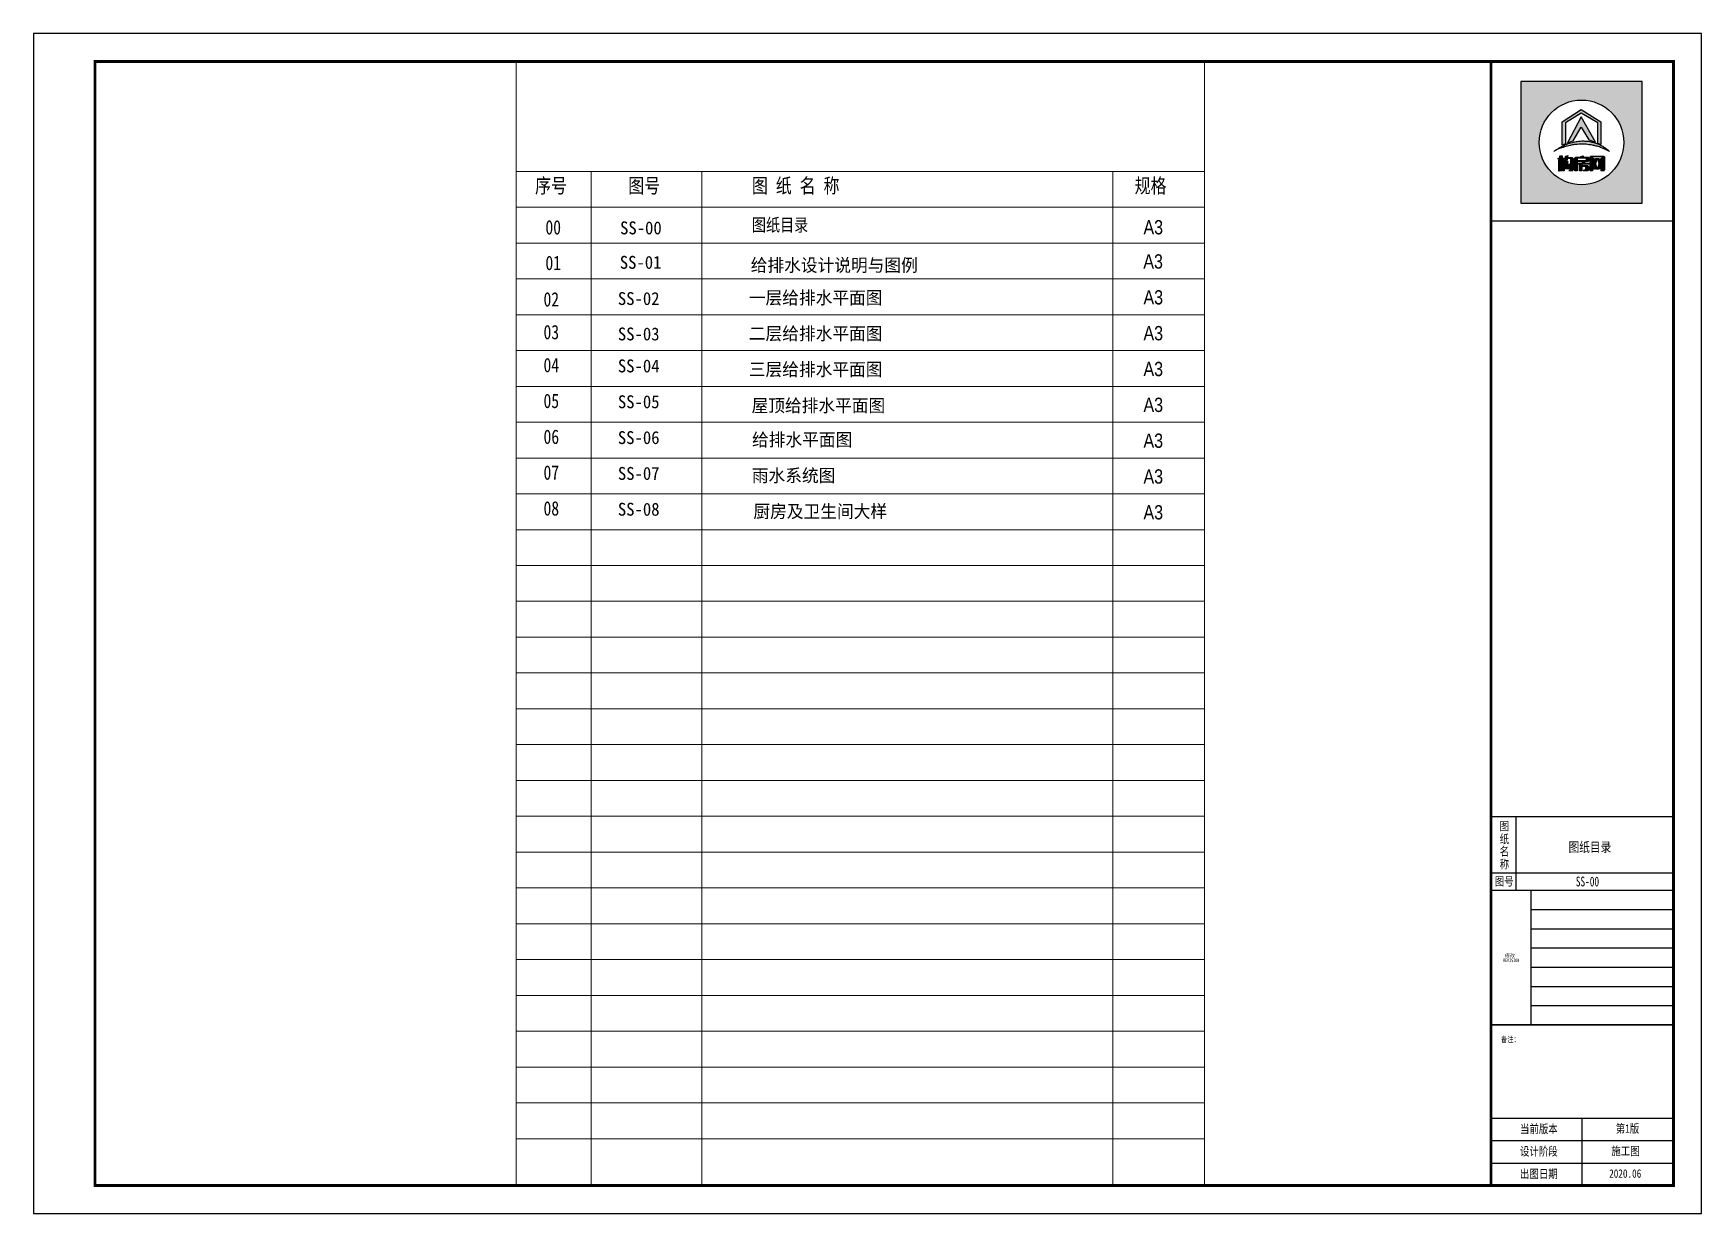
# Model space of a CAD drawing. Header units: millimetres. Extents: x -807114 to -50119, y -468455 to -61603.
# Drawn here: x -411661 to -375195, y -237099 to -211314 of the extents above; entities that cross this region are included whole.
import ezdxf
from ezdxf.enums import TextEntityAlignment as Align

# ---------------------------------------------------------------- set-up
doc = ezdxf.new("R2010")
doc.units = ezdxf.units.MM
doc.header["$LTSCALE"] = 1000
for name, color, linetype in [('PUB_TEXT', 3, 'Continuous'), ('PUB_TITLE', 4, 'Continuous'), ('建-文字', 7, 'Continuous'), ('标注', 7, 'Continuous'), ('标注1', 7, 'Continuous')]:
    doc.layers.add(name, color=color, linetype=linetype)
doc.styles.add('style2', font='', dxfattribs={"width": 0.8, "height": 250})
doc.styles.add('uni-黑体', font='simhei.ttf')
doc.styles.add('ZDBOX', font='simsun.ttc', dxfattribs={"width": 0.7})
doc.styles.add('宋体', font='simsun.ttc', dxfattribs={"width": 0.8})
doc.styles.get('style2').set_extended_font_data('SimSun')

# ---------------------------------------------------------------- blocks, each defined once
blk = doc.blocks.new('sadasfafa')
h = blk.add_hatch(color=252)
h.dxf.hatch_style = 1
h.paths.add_polyline_path([(1853311, -2488040), (1853311, -2490368), (1855639, -2490368), (1855639, -2488040)])
h.paths.add_polyline_path([(1855286, -2489204, 1), (1853664, -2489204, 1)], flags=16)
edge = h.paths.add_edge_path(flags=0)
edge.add_spline(control_points=[(1853945, -2489376), (1853935, -2489385), (1854022, -2489327), (1854064, -2489324), (1854178, -2489280), (1854273, -2489257), (1854375, -2489242), (1854470, -2489236), (1854555, -2489239), (1854630, -2489250), (1854700, -2489259), (1854781, -2489280), (1854854, -2489303), (1854917, -2489335), (1854967, -2489354), (1854993, -2489368), (1855014, -2489382), (1854982, -2489354), (1854965, -2489332), (1854910, -2489297), (1854854, -2489260), (1854784, -2489234), (1854713, -2489206), (1854640, -2489189), (1854569, -2489179), (1854497, -2489176), (1854414, -2489178), (1854321, -2489198), (1854229, -2489222), (1854147, -2489257), (1854080, -2489292), (1854021, -2489325), (1853977, -2489352), (1853953, -2489369), (1853945, -2489376)], knot_values=[0, 0, 0, 0, 114.670179, 423.637006, 763.89867, 1083.683754, 1343.405239, 1688.07646, 1952.326814, 2113.699055, 2375.693807, 2595.188681, 2872.839541, 3068.155951, 3238.592156, 3348.056762, 3361.095167, 3431.805845, 3527.265261, 3733.200323, 3952.805082, 4160.23278, 4398.128766, 4650.488133, 4837.16968, 5050.428326, 5308.684497, 5588.159898, 5913.430939, 6163.12325, 6398.139207, 6601.625078, 6772.549769, 6871.149972, 6871.149972, 6871.149972, 6871.149972], degree=3, periodic=1)
h.paths.add_polyline_path([(1854530, -2489580), (1854534, -2489580), (1854534, -2489603), (1854618, -2489603), (1854618, -2489621), (1854481, -2489621), (1854481, -2489650), (1854589, -2489650), (1854599, -2489656), (1854606, -2489666), (1854606, -2489733), (1854600, -2489742), (1854590, -2489750), (1854506, -2489750), (1854514, -2489740), (1854518, -2489731), (1854552, -2489731), (1854558, -2489728), (1854560, -2489721), (1854560, -2489675), (1854558, -2489670), (1854553, -2489667), (1854481, -2489667), (1854481, -2489750), (1854436, -2489750), (1854436, -2489626), (1854433, -2489621), (1854406, -2489621), (1854406, -2489603), (1854488, -2489603), (1854488, -2489590)], flags=0)
h.paths.add_polyline_path([(1854486, -2489468), (1854506, -2489461), (1854506, -2489485), (1854510, -2489489), (1854601, -2489489), (1854609, -2489494), (1854615, -2489502), (1854615, -2489556), (1854607, -2489564), (1854599, -2489569), (1854401, -2489569), (1854394, -2489573), (1854394, -2489750), (1854349, -2489750), (1854349, -2489504), (1854355, -2489495), (1854367, -2489489), (1854462, -2489489), (1854462, -2489474)], flags=0)
h.paths.add_polyline_path([(1854394, -2489554), (1854394, -2489512), (1854404, -2489506), (1854562, -2489506), (1854570, -2489513), (1854570, -2489554)], flags=0)
h.paths.add_polyline_path([(1854214, -2489569), (1854203, -2489632), (1854193, -2489683), (1854194, -2489689), (1854218, -2489689), (1854220, -2489683), (1854214, -2489633), (1854254, -2489614), (1854263, -2489686), (1854263, -2489700), (1854255, -2489709), (1854159, -2489709), (1854150, -2489702), (1854148, -2489692), (1854173, -2489569)], flags=0)
h.paths.add_polyline_path([(1854187, -2489466), (1854213, -2489458), (1854207, -2489496), (1854296, -2489496), (1854305, -2489498), (1854312, -2489505), (1854314, -2489513), (1854314, -2489733), (1854310, -2489741), (1854301, -2489750), (1854231, -2489750), (1854238, -2489741), (1854243, -2489730), (1854261, -2489730), (1854268, -2489727), (1854270, -2489720), (1854270, -2489531), (1854270, -2489526), (1854267, -2489521), (1854260, -2489516), (1854202, -2489516), (1854201, -2489534), (1854196, -2489558), (1854150, -2489558), (1854159, -2489535), (1854165, -2489504), (1854167, -2489471)], flags=0)
h.paths.add_polyline_path([(1854140, -2489544), (1854140, -2489750), (1854114, -2489750), (1854114, -2489544)], flags=0)
h.paths.add_polyline_path([(1854056, -2489544), (1854053, -2489750), (1854031, -2489750), (1854031, -2489544)], flags=0)
h.paths.add_polyline_path([(1854107, -2489459), (1854107, -2489508), (1854139, -2489508), (1854139, -2489527), (1854107, -2489527), (1854107, -2489750), (1854062, -2489750), (1854062, -2489527), (1854029, -2489527), (1854029, -2489508), (1854062, -2489508), (1854062, -2489459)], flags=0)
h.paths.add_polyline_path([(1854209, -2489211), (1854471, -2488714), (1854743, -2489200), (1854618, -2489155), (1854470, -2488913), (1854318, -2489172)], flags=0)
h.paths.add_polyline_path([(1854102, -2488808), (1854470, -2488575), (1854848, -2488810), (1854848, -2489247), (1854790, -2489223), (1854790, -2488832), (1854471, -2488643), (1854168, -2488829), (1854168, -2489231), (1854102, -2489257)], flags=0)
h.paths.add_polyline_path([(1854685, -2489750), (1854641, -2489750), (1854641, -2489488), (1854641, -2489484), (1854646, -2489475), (1854656, -2489467), (1854898, -2489467), (1854907, -2489471), (1854916, -2489478), (1854916, -2489731), (1854908, -2489743), (1854902, -2489750), (1854847, -2489750), (1854858, -2489732), (1854866, -2489731), (1854869, -2489724), (1854869, -2489718), (1854867, -2489718), (1854836, -2489718), (1854826, -2489684), (1854814, -2489718), (1854746, -2489718), (1854736, -2489684), (1854722, -2489718), (1854689, -2489718), (1854689, -2489709), (1854691, -2489709), (1854720, -2489621), (1854685, -2489512)], flags=0)
h.paths.add_polyline_path([(1854779, -2489518), (1854809, -2489621), (1854781, -2489709), (1854777, -2489709), (1854750, -2489621), (1854775, -2489518)], flags=0)
h = blk.add_hatch(color=7)
h.dxf.hatch_style = 1
h.paths.add_polyline_path([(1854102, -2489257), (1854168, -2489231), (1854168, -2488829), (1854471, -2488643), (1854790, -2488832), (1854790, -2489223), (1854848, -2489247), (1854848, -2488810), (1854470, -2488575), (1854102, -2488808)])
h = blk.add_hatch(color=7)
h.dxf.hatch_style = 1
h.paths.add_polyline_path([(1854318, -2489172), (1854470, -2488913), (1854618, -2489155), (1854743, -2489200), (1854471, -2488714), (1854209, -2489211)])
h = blk.add_hatch(color=7)
h.dxf.hatch_style = 1
edge = h.paths.add_edge_path()
edge.add_spline(control_points=[(1853945, -2489376), (1853953, -2489369), (1853977, -2489352), (1854021, -2489325), (1854080, -2489292), (1854147, -2489257), (1854229, -2489222), (1854321, -2489198), (1854414, -2489178), (1854497, -2489176), (1854569, -2489179), (1854640, -2489189), (1854713, -2489206), (1854784, -2489234), (1854854, -2489260), (1854910, -2489297), (1854965, -2489332), (1854982, -2489354), (1855014, -2489382), (1854993, -2489368), (1854967, -2489354), (1854917, -2489335), (1854854, -2489303), (1854781, -2489280), (1854700, -2489259), (1854630, -2489250), (1854555, -2489239), (1854470, -2489236), (1854375, -2489242), (1854273, -2489257), (1854178, -2489280), (1854064, -2489324), (1854022, -2489327), (1853935, -2489385), (1853945, -2489376)], knot_values=[0, 0, 0, 0, 98.600203, 269.524894, 473.010766, 708.026723, 957.719033, 1282.990074, 1562.465475, 1820.721647, 2033.980292, 2220.661839, 2473.021206, 2710.917192, 2918.34489, 3137.949649, 3343.884711, 3439.344127, 3510.054805, 3523.09321, 3632.557816, 3802.994021, 3998.310431, 4275.961291, 4495.456165, 4757.450917, 4918.823158, 5183.073513, 5527.744733, 5787.466218, 6107.251302, 6447.512966, 6756.479793, 6871.149972, 6871.149972, 6871.149972, 6871.149972], degree=3, periodic=1)
h = blk.add_hatch(color=7)
h.dxf.hatch_style = 1
h.paths.add_polyline_path([(1854062, -2489459), (1854062, -2489508), (1854029, -2489508), (1854029, -2489527), (1854062, -2489527), (1854062, -2489750), (1854107, -2489750), (1854107, -2489527), (1854139, -2489527), (1854139, -2489508), (1854107, -2489508), (1854107, -2489459)])
h = blk.add_hatch(color=7)
h.dxf.hatch_style = 1
h.paths.add_polyline_path([(1854167, -2489471), (1854165, -2489504), (1854159, -2489535), (1854150, -2489558), (1854196, -2489558), (1854201, -2489534), (1854202, -2489516), (1854260, -2489516), (1854267, -2489521), (1854270, -2489526), (1854270, -2489531), (1854270, -2489720), (1854268, -2489727), (1854261, -2489730), (1854243, -2489730), (1854238, -2489741), (1854231, -2489750), (1854301, -2489750), (1854310, -2489741), (1854314, -2489733), (1854314, -2489513), (1854312, -2489505), (1854305, -2489498), (1854296, -2489496), (1854207, -2489496), (1854213, -2489458), (1854187, -2489466)])
h = blk.add_hatch(color=7)
h.dxf.hatch_style = 1
h.paths.add_polyline_path([(1854462, -2489474), (1854462, -2489489), (1854367, -2489489), (1854355, -2489495), (1854349, -2489504), (1854349, -2489750), (1854394, -2489750), (1854394, -2489573), (1854401, -2489569), (1854599, -2489569), (1854607, -2489564), (1854615, -2489556), (1854615, -2489502), (1854609, -2489494), (1854601, -2489489), (1854510, -2489489), (1854506, -2489485), (1854506, -2489461), (1854486, -2489468)])
h.paths.add_polyline_path([(1854394, -2489554), (1854394, -2489512), (1854404, -2489506), (1854562, -2489506), (1854570, -2489513), (1854570, -2489554)], flags=16)
h = blk.add_hatch(color=7)
h.dxf.hatch_style = 1
h.paths.add_polyline_path([(1854685, -2489512), (1854685, -2489493), (1854693, -2489483), (1854862, -2489483), (1854869, -2489491), (1854869, -2489724), (1854866, -2489731), (1854858, -2489732), (1854847, -2489750), (1854902, -2489750), (1854908, -2489743), (1854916, -2489731), (1854916, -2489478), (1854907, -2489471), (1854898, -2489467), (1854656, -2489467), (1854646, -2489475), (1854641, -2489484), (1854641, -2489488), (1854641, -2489750), (1854685, -2489750)])
h = blk.add_hatch(color=7)
h.dxf.hatch_style = 1
h.paths.add_polyline_path([(1854866, -2489709), (1854840, -2489621), (1854866, -2489512), (1854836, -2489512), (1854824, -2489558), (1854808, -2489512), (1854745, -2489512), (1854734, -2489557), (1854719, -2489512), (1854689, -2489512), (1854720, -2489621), (1854691, -2489709), (1854689, -2489709), (1854689, -2489710), (1854689, -2489718), (1854722, -2489718), (1854736, -2489684), (1854746, -2489718), (1854814, -2489718), (1854826, -2489684), (1854836, -2489718), (1854867, -2489718), (1854867, -2489709)])
h.paths.add_polyline_path([(1854779, -2489518), (1854809, -2489621), (1854781, -2489709), (1854777, -2489709), (1854750, -2489621), (1854775, -2489518)], flags=16)
h = blk.add_hatch(color=7)
h.dxf.hatch_style = 1
h.paths.add_polyline_path([(1854031, -2489544), (1854031, -2489750), (1854053, -2489750), (1854056, -2489544)])
h = blk.add_hatch(color=7)
h.dxf.hatch_style = 1
h.paths.add_polyline_path([(1854114, -2489544), (1854114, -2489750), (1854140, -2489750), (1854140, -2489544)])
h = blk.add_hatch(color=7)
h.dxf.hatch_style = 1
h.paths.add_polyline_path([(1854173, -2489569), (1854148, -2489692), (1854150, -2489702), (1854159, -2489709), (1854255, -2489709), (1854263, -2489700), (1854263, -2489686), (1854254, -2489614), (1854214, -2489633), (1854220, -2489683), (1854218, -2489689), (1854194, -2489689), (1854193, -2489683), (1854203, -2489632), (1854214, -2489569)])
h = blk.add_hatch(color=7)
h.dxf.hatch_style = 1
h.paths.add_polyline_path([(1854488, -2489590), (1854488, -2489603), (1854406, -2489603), (1854406, -2489621), (1854433, -2489621), (1854436, -2489626), (1854436, -2489750), (1854481, -2489750), (1854481, -2489667), (1854553, -2489667), (1854558, -2489670), (1854560, -2489675), (1854560, -2489721), (1854558, -2489728), (1854552, -2489731), (1854518, -2489731), (1854514, -2489740), (1854506, -2489750), (1854590, -2489750), (1854600, -2489742), (1854606, -2489733), (1854606, -2489666), (1854599, -2489656), (1854589, -2489650), (1854481, -2489650), (1854481, -2489621), (1854618, -2489621), (1854618, -2489603), (1854534, -2489603), (1854534, -2489580), (1854530, -2489580)])
for points in [[(1855639, -2488040), (1853311, -2488040), (1853311, -2490368), (1855639, -2490368)], [(1854102, -2489257), (1854102, -2488808), (1854470, -2488575), (1854848, -2488810), (1854848, -2489247), (1854790, -2489223), (1854790, -2488832), (1854471, -2488643), (1854168, -2488829), (1854168, -2489231)], [(1854209, -2489211), (1854318, -2489172), (1854470, -2488913), (1854618, -2489155), (1854743, -2489200), (1854471, -2488714)], [(1854062, -2489459), (1854107, -2489459), (1854107, -2489508), (1854139, -2489508), (1854139, -2489527), (1854107, -2489527), (1854107, -2489750), (1854062, -2489750), (1854062, -2489527), (1854029, -2489527), (1854029, -2489508), (1854062, -2489508)], [(1854462, -2489474), (1854486, -2489468), (1854506, -2489461), (1854506, -2489485), (1854510, -2489489), (1854601, -2489489), (1854609, -2489494), (1854615, -2489502), (1854615, -2489556), (1854607, -2489564), (1854599, -2489569), (1854401, -2489569), (1854394, -2489573), (1854394, -2489750), (1854349, -2489750), (1854349, -2489504), (1854355, -2489495), (1854367, -2489489), (1854462, -2489489)], [(1854394, -2489554), (1854570, -2489554), (1854570, -2489513), (1854562, -2489506), (1854404, -2489506), (1854394, -2489512)], [(1854641, -2489750), (1854641, -2489488), (1854641, -2489484), (1854646, -2489475), (1854656, -2489467), (1854898, -2489467), (1854907, -2489471), (1854916, -2489478), (1854916, -2489731), (1854908, -2489743), (1854902, -2489750), (1854847, -2489750), (1854858, -2489732), (1854866, -2489731), (1854869, -2489724), (1854869, -2489491), (1854862, -2489483), (1854693, -2489483), (1854685, -2489493), (1854685, -2489750)], [(1854775, -2489518), (1854779, -2489518), (1854809, -2489621), (1854781, -2489709), (1854777, -2489709), (1854750, -2489621)], [(1854056, -2489544), (1854031, -2489544), (1854031, -2489750), (1854053, -2489750)], [(1854114, -2489544), (1854140, -2489544), (1854140, -2489750), (1854114, -2489750)], [(1854488, -2489590), (1854530, -2489580), (1854534, -2489580), (1854534, -2489603), (1854618, -2489603), (1854618, -2489621), (1854481, -2489621), (1854481, -2489650), (1854589, -2489650), (1854599, -2489656), (1854606, -2489666), (1854606, -2489733), (1854600, -2489742), (1854590, -2489750), (1854506, -2489750), (1854514, -2489740), (1854518, -2489731), (1854552, -2489731), (1854558, -2489728), (1854560, -2489721), (1854560, -2489675), (1854558, -2489670), (1854553, -2489667), (1854481, -2489667), (1854481, -2489750), (1854436, -2489750), (1854436, -2489626), (1854433, -2489621), (1854406, -2489621), (1854406, -2489603), (1854488, -2489603)]]:
    blk.add_lwpolyline(points, close=True)
for points in [[(1854167, -2489471), (1854187, -2489466), (1854213, -2489458), (1854207, -2489496), (1854296, -2489496), (1854305, -2489498), (1854312, -2489505), (1854314, -2489513), (1854314, -2489733), (1854310, -2489741), (1854301, -2489750), (1854231, -2489750), (1854238, -2489741), (1854243, -2489730), (1854261, -2489730), (1854268, -2489727), (1854270, -2489720), (1854270, -2489531), (1854270, -2489526), (1854267, -2489521), (1854260, -2489516), (1854202, -2489516), (1854201, -2489534), (1854196, -2489558), (1854150, -2489558), (1854150, -2489558), (1854159, -2489535), (1854165, -2489504), (1854167, -2489471)], [(1854866, -2489709), (1854866, -2489709), (1854867, -2489709), (1854867, -2489718), (1854836, -2489718), (1854826, -2489684), (1854814, -2489718), (1854746, -2489718), (1854736, -2489684), (1854722, -2489718), (1854689, -2489718), (1854689, -2489710), (1854689, -2489709), (1854691, -2489709), (1854720, -2489621), (1854689, -2489512)], [(1854173, -2489569), (1854214, -2489569), (1854203, -2489632), (1854193, -2489683), (1854194, -2489689), (1854218, -2489689), (1854220, -2489683), (1854214, -2489633), (1854254, -2489614), (1854263, -2489686), (1854263, -2489700), (1854255, -2489709), (1854159, -2489709), (1854150, -2489702), (1854148, -2489692), (1854173, -2489569)]]:
    blk.add_lwpolyline(points)
at = {"color": 7}
blk.add_lwpolyline([(1854689, -2489512), (1854719, -2489512), (1854734, -2489557), (1854745, -2489512), (1854808, -2489512), (1854824, -2489558), (1854836, -2489512), (1854866, -2489512), (1854840, -2489621), (1854866, -2489709)], dxfattribs=at)
blk.add_circle((1854475, -2489204), 811)
at = {"start_tangent": (-0.74079, -0.671736), "end_tangent": (-0.74079, -0.671736)}
blk.add_spline([(1853945, -2489376), (1853977, -2489357), (1854071, -2489318), (1854178, -2489282), (1854280, -2489257), (1854365, -2489245), (1854479, -2489238), (1854566, -2489241), (1854619, -2489248), (1854704, -2489261), (1854775, -2489279), (1854861, -2489308), (1854920, -2489335), (1854972, -2489357), (1855003, -2489375), (1855007, -2489377), (1854990, -2489361), (1854968, -2489339), (1854913, -2489299), (1854851, -2489261), (1854787, -2489235), (1854714, -2489208), (1854633, -2489189), (1854572, -2489180), (1854501, -2489177), (1854416, -2489181), (1854326, -2489198), (1854222, -2489227), (1854146, -2489259), (1854077, -2489294), (1854019, -2489327), (1853971, -2489357), (1853945, -2489376)], degree=3, dxfattribs=at)

msp = doc.modelspace()

# ---------------------------------------------------------------- linework, layer by layer
at = {"color": 2, "lineweight": 0}
for p, q in [((-401110.5, -236484.8), (-401110.5, -211928.3)), ((-386064.5, -211928.3), (-386064.5, -236484.8))]:
    msp.add_line(p, q, dxfattribs=at)
for p, q in [((-379246.7, -230038.7), (-379246.7, -228427.2)), ((-379799.3, -229655), (-375808.8, -229655))]:
    msp.add_line(p, q)
at = {"const_width": 30.7}
for points in [[(-379799.3, -215415.9), (-375808.8, -215415.9)], [(-379799.3, -228427.2), (-375808.8, -228427.2)], [(-379799.3, -230038.7), (-375808.8, -230038.7)], [(-379799.3, -232972), (-375808.8, -232972)]]:
    msp.add_lwpolyline(points, dxfattribs=at)
at = {"layer": 'PUB_TITLE'}
for p, q in [((-379799.3, -235011.4), (-375808.8, -235011.4)), ((-377804, -236484.8), (-377804, -235011.4)), ((-379799.3, -235502.5), (-375808.8, -235502.5)), ((-379799.3, -235993.7), (-375808.8, -235993.7))]:
    msp.add_line(p, q, dxfattribs=at)
for points in [[(-411661.3, -237098.7), (-375194.9, -237098.7), (-375194.9, -211314.4), (-411661.3, -211314.4)], [(-410315.9, -236484.8), (-375808.8, -236484.8), (-375808.8, -211928.3), (-410315.9, -211928.3)]]:
    msp.add_lwpolyline(points, close=True, dxfattribs=at)
at = {"layer": 'PUB_TITLE', "const_width": 61.4}
msp.add_lwpolyline([(-410315.9, -236484.8), (-375808.8, -236484.8), (-375808.8, -211928.3), (-410315.9, -211928.3)], close=True, dxfattribs=at)
msp.add_lwpolyline([(-379799.3, -236484.8), (-379799.3, -211928.3)], dxfattribs=at)
at = {"layer": 'PUB_TITLE'}
msp.add_lwpolyline([(-379799.3, -232972), (-375808.8, -232972)], dxfattribs=at)
for points in [[(-378931, -230038.7), (-378931, -230038.7), (-378931, -232953.6), (-378931, -232953.6)], [(-378931, -230457.7), (-378931, -230457.7), (-376605.5, -230457.7), (-375808.8, -230457.7)], [(-378931, -230876.8), (-378931, -230876.8), (-376605.5, -230876.8), (-375808.8, -230876.8)], [(-378931, -231295.8), (-378931, -231295.8), (-376605.5, -231295.8), (-375808.8, -231295.8)], [(-378931, -231714.9), (-378931, -231714.9), (-376605.5, -231714.9), (-375808.8, -231714.9)], [(-378931, -232133.9), (-378931, -232133.9), (-376605.5, -232133.9), (-375808.8, -232133.9)], [(-378931, -232552.9), (-378931, -232552.9), (-376605.5, -232552.9), (-375808.8, -232552.9)]]:
    msp.add_open_spline(points, degree=3, dxfattribs=at)
at = {"layer": '标注1', "color": 4, "lineweight": 0}
for p, q in [((-401110.5, -214329.5), (-386064.5, -214329.5)), ((-399467.6, -215112.2), (-399467.6, -214329.5)), ((-397050.9, -215112.2), (-397050.9, -214329.5)), ((-388061.8, -215112.2), (-388061.8, -214329.5)), ((-401110.5, -215112.2), (-386064.5, -215112.2)), ((-401110.5, -215112.2), (-386064.5, -215112.2)), ((-399467.6, -216677.6), (-399467.6, -215112.2)), ((-397050.9, -217460.3), (-397050.9, -215112.2)), ((-388061.8, -216677.6), (-388061.8, -215112.2)), ((-401110.5, -215894.9), (-386064.5, -215894.9)), ((-401110.5, -216677.6), (-386064.5, -216677.6)), ((-399467.6, -236484.8), (-399467.6, -216664.1)), ((-388061.8, -236484.8), (-388061.8, -216677.6)), ((-401110.5, -217460.3), (-386064.5, -217460.3)), ((-397050.9, -236484.8), (-397050.9, -217460.3)), ((-401110.5, -218243), (-386064.5, -218243)), ((-401110.5, -219025.7), (-386064.5, -219025.7)), ((-401110.5, -219025.7), (-386064.5, -219025.7)), ((-401110.5, -219808.7), (-386064.5, -219808.7)), ((-401110.5, -219808.7), (-386064.5, -219808.7)), ((-401110.5, -220591.7), (-386064.5, -220591.7)), ((-401110.5, -220591.7), (-386064.5, -220591.7)), ((-401110.5, -221373.9), (-386064.5, -221373.9)), ((-401110.5, -222156.6), (-386064.5, -222156.6)), ((-401110.5, -222939.3), (-386064.5, -222939.3)), ((-401110.5, -222939.3), (-386064.5, -222939.3)), ((-401110.5, -223722), (-386064.5, -223722)), ((-401110.5, -224504.7), (-386064.5, -224504.7)), ((-401110.5, -225287.4), (-386064.5, -225287.4)), ((-401110.5, -226070.1), (-386064.5, -226070.1)), ((-401110.5, -226070.1), (-386064.5, -226070.1)), ((-401110.5, -226852.8), (-386064.5, -226852.8)), ((-401110.5, -227635.5), (-386064.5, -227635.5)), ((-401110.5, -228418.3), (-386064.5, -228418.3)), ((-401110.5, -229201), (-386064.5, -229201)), ((-401110.5, -229983.7), (-386064.5, -229983.7)), ((-386064.5, -230766.4), (-401110.5, -230766.4)), ((-401110.5, -231549.1), (-386064.5, -231549.1)), ((-401110.5, -232331.8), (-386064.5, -232331.8)), ((-401110.5, -232331.8), (-386064.5, -232331.8)), ((-401110.5, -233114.5), (-386064.5, -233114.5)), ((-401110.5, -233897.2), (-386064.5, -233897.2)), ((-401110.5, -234679.9), (-386064.5, -234679.9)), ((-401110.5, -235462.6), (-386064.5, -235462.6))]:
    msp.add_line(p, q, dxfattribs=at)

# ---------------------------------------------------------------- block references
at = {"xscale": 1.14048, "yscale": 1.14048, "zscale": 1.14048}
msp.add_blockref('sadasfafa', (-2492812.5, 2625191.8), dxfattribs=at)

# ---------------------------------------------------------------- texts
at = {"style": 'ZDBOX', "width": 0.8}
for s, height, p in [('图', 184.2, (-379506.4, -228632.6)), ('纸', 184.2, (-379506.4, -228910.4)), ('称', 184.2, (-379506.4, -229461.2)), ('名', 184.2, (-379506.4, -229178.8)), ('图号', 184.17, (-379510.1, -229841)), ('备注：', 122.78, (-379375.2, -233288.2))]:
    msp.add_text(s, height=height, dxfattribs=at).set_placement(p, align=Align.MIDDLE)
for s, p in [('当前版本', (-379165.4, -235341.2)), ('第1版', (-377071.9, -235332.8)), ('设计阶段', (-379165.4, -235832.3)), ('施工图', (-377168.1, -235823.9)), ('出图日期', (-379165.4, -236323.4)), ('2020.06', (-377216.2, -236315))]:
    msp.add_text(s, height=184.17, dxfattribs=at).set_placement(p)
at = {"layer": 'PUB_TEXT', "color": 8, "style": '宋体', "width": 0.7}
msp.add_text('REVISION', height=78.05, dxfattribs=at).set_placement((-379536.5, -231628.3), align=Align.BOTTOM_LEFT)
at = {"layer": 'PUB_TEXT', "color": 8, "style": '宋体'}
msp.add_text('修改', height=78.05, dxfattribs=at).set_placement((-379494, -231500.3))
at = {"layer": '建-文字', "style": 'uni-黑体'}
for s, width, p in [('图纸目录', 0.8, (-378104.3, -229198.3)), ('SS-00', 0.7, (-377945.1, -229950.3))]:
    msp.add_text(s, height=213.77, dxfattribs=dict(at, width=width)).set_placement(p)
at = {"layer": '标注', "color": 8, "style": 'style2', "width": 0.8}
for s, p in [('00', (-400468.3, -215707.5)), ('01', (-400468.3, -216485.6)), ('02', (-400510.1, -217281)), ('03', (-400510.1, -217997.2)), ('04', (-400510.1, -218717.3)), ('05', (-400510.1, -219500.3)), ('06', (-400510.1, -220283.3)), ('07', (-400510.1, -221065.4)), ('08', (-400510.1, -221848.1))]:
    msp.add_text(s, height=313.08, dxfattribs=at).set_placement(p)
at = {"layer": '标注', "color": 8, "lineweight": 0, "style": 'style2', "width": 0.95}
for s, p in [('SS-00', (-398836.4, -215705)), ('SS-01', (-398842.6, -216457.3)), ('给排水设计说明与图例', (-395980, -216519)), ('SS-02', (-398884.4, -217248.7)), ('一层给排水平面图', (-396021.9, -217229.5)), ('二层给排水平面图', (-396021.9, -218012.5)), ('SS-03', (-398884.4, -218021.9)), ('SS-04', (-398884.4, -218720.5)), ('三层给排水平面图', (-396021.9, -218795.2)), ('SS-05', (-398884.4, -219503.5)), ('SS-06', (-398884.4, -220286.5)), ('SS-07', (-398884.4, -221068.6)), ('SS-08', (-398884.4, -221851.3))]:
    msp.add_text(s, height=281.78, dxfattribs=at).set_placement(p)
for s, p in [('屋顶给排水平面图', (-394501.9, -219440.9)), ('给排水平面图', (-394856.4, -220185.4)), ('雨水系统图', (-395043.2, -220967.5)), ('厨房及卫生间大样', (-394460.3, -221750.2))]:
    msp.add_text(s, height=281.78, dxfattribs=at).set_placement(p, align=Align.MIDDLE)
at = {"layer": '标注', "color": 8, "lineweight": 0, "attachment_point": 1, "style": 'style2'}
for s, insert, char_height, width in [('{\\fSimSun|b0|i0|c134|p32;序号}', (-400694.2, -214481.8), 319.345, 5171.284), ('{\\fSimSun|b0|i0|c134|p32;图号}', (-398656.8, -214481.8), 319.345, 5171.284), ('{\\fSimSun|b0|i0|c134|p54;图 纸 名 称}', (-395955.3, -214481.8), 319.345, 5171.284), ('{\\fSimSun|b0|i0|c134|p32;规格}', (-387589.1, -214481.8), 319.345, 5171.284), ('{\\fSimSun|b0|i0|c134|p32;图纸目录}', (-395954.2, -215356.9), 281.775, 5171.284), ('{\\fArial|b0|i0|c0|p32;A3}', (-387395.5, -215393.2), 313.083, 1019.668), ('{\\fArial|b0|i0|c0|p32;A3}', (-387398.6, -216140), 313.083, 1019.668), ('{\\fArial|b0|i0|c0|p32;A3}', (-387395.5, -216924.3), 313.083, 1019.668), ('{\\fArial|b0|i0|c0|p32;A3}', (-387395.5, -217707), 313.083, 1019.668), ('{\\fArial|b0|i0|c0|p32;A3}', (-387395.5, -218489.7), 313.083, 1019.668), ('{\\fArial|b0|i0|c0|p32;A3}', (-387395.5, -219272.7), 313.083, 1019.668), ('{\\fArial|b0|i0|c0|p32;A3}', (-387395.5, -220055.7), 313.083, 1019.668), ('{\\fArial|b0|i0|c0|p32;A3}', (-387395.5, -220837.9), 313.083, 1019.668), ('{\\fArial|b0|i0|c0|p32;A3}', (-387395.5, -221620.6), 313.083, 1019.668)]:
    msp.add_mtext(s, dxfattribs=dict(at, insert=insert, char_height=char_height, width=width))

doc.saveas('drawing.dxf')
